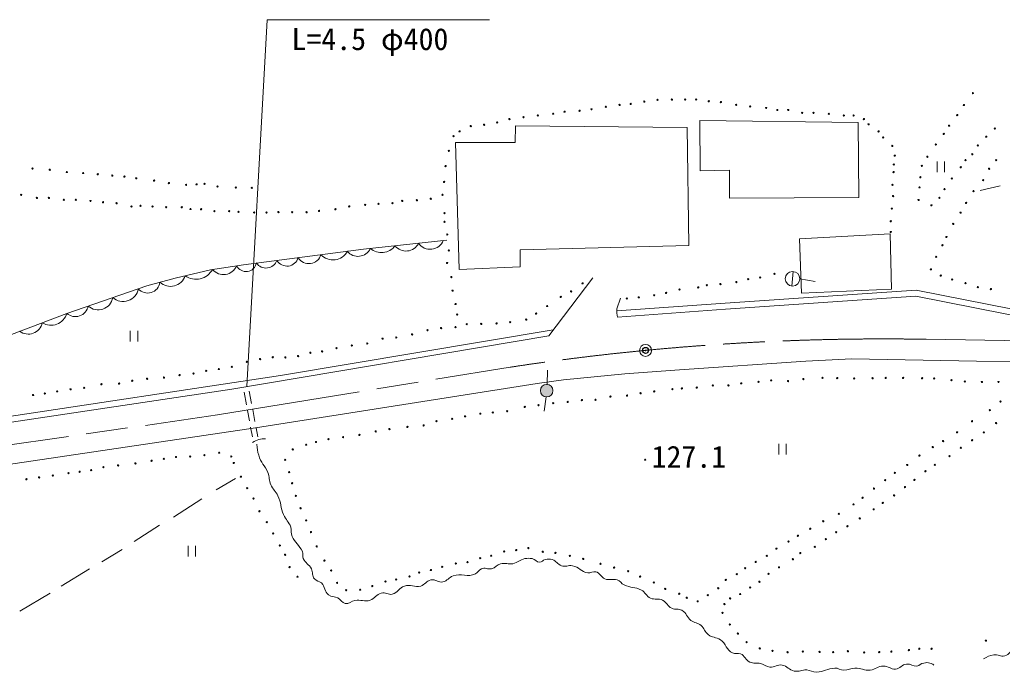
# Model space of a CAD drawing. Units: millimetres, scale not verified. Extents: x 40000 to 680000, y 20000 to 380000.
# Drawn here: x 118551 to 200732, y 262041 to 316575 of the extents above; entities that cross this region are included whole.
import ezdxf
from ezdxf.enums import TextEntityAlignment as Align

# ---------------------------------------------------------------- set-up
doc = ezdxf.new("R2010")
doc.units = ezdxf.units.MM
doc.header["$LTSCALE"] = 1000
doc.header["$PDMODE"] = 32
doc.header["$PDSIZE"] = 500
doc.linetypes.add('CHAIN', pattern=[18.5, 12, -1.5, 3.5, -1.5])
for name, color, linetype, lineweight in [('M-BGD', 7, 'Continuous', 13), ('M-BMK', 2, 'CHAIN', 13), ('M-BMK-SRVR', 3, 'Continuous', 25), ('M-STR-HTXT', 7, 'Continuous', 13)]:
    doc.layers.add(name, color=color, linetype=linetype, lineweight=lineweight)
doc.styles.add('ＭＳ ゴシック', font='')
doc.styles.get('ＭＳ ゴシック').set_extended_font_data('MS Gothic')

msp = doc.modelspace()

# ---------------------------------------------------------------- hatches: boundary and pattern name
at = {"layer": 'M-BGD'}
msp.add_hatch(color=256, dxfattribs=at).paths.add_polyline_path([(162553, 286097, 0.89935), (162584, 285057, 0.05299), (162695, 285060, 0.89012)])

# ---------------------------------------------------------------- linework, layer by layer
for p, q in [((195278, 304718), (195278, 303821)), ((195901, 304718), (195901, 303821)), ((198891, 302292), (200551, 302690)), ((183235, 295534), (183133, 294313)), ((166482, 295012), (162792, 290149)), ((183796, 294929), (185090, 294705)), ((127800, 290580), (127800, 289683)), ((128423, 290580), (128423, 289683)), ((136284, 285715), (162792, 290149)), ((140360, 286834), (163171, 290650)), ((198570, 288050), (233945, 287357)), ((92501, 279608), (140360, 286834)), ((162674, 286100), (162699, 287301)), ((159708, 285849), (161824, 286188)), ((92519, 279119), (136284, 285715)), ((137313, 285439), (137508, 284406)), ((137749, 285547), (137948, 284498)), ((138287, 282462), (159708, 285849)), ((162408, 283851), (162584, 285057)), ((137598, 283929), (137765, 283047)), ((138042, 283996), (138231, 282997)), ((137866, 282513), (138016, 281718)), ((138333, 282458), (138472, 281718)), ((182042, 281127), (182042, 280229)), ((182665, 281127), (182665, 280229)), ((136594, 278229), (134985, 277298)), ((133800, 276536), (131429, 275012)), ((130244, 274334), (128127, 272980)), ((127111, 272302), (125418, 271286)), ((132643, 272610), (132643, 271712)), ((133266, 272610), (133266, 271712)), ((124402, 270694), (122031, 269254)), ((121100, 268662), (118560, 267138))]:
    msp.add_line(p, q, dxfattribs=at)
for points in [[(155302, 295687), (155004, 306304), (159995, 306304), (160023, 307692), (174386, 307555), (174500, 297704), (160410, 297347), (160410, 295917)], [(175446, 308139), (175474, 303933), (177927, 303989), (177927, 301662), (188736, 301704), (188685, 307973)], [(183757, 298262), (183939, 293719), (191454, 294056), (191353, 298670)]]:
    msp.add_lwpolyline(points, close=True, dxfattribs=at)
for points in [[(98706, 282026), (98603, 282895), (98940, 283447), (101614, 284547), (116440, 289731), (122497, 292034), (129184, 294337), (131561, 294968), (134505, 295683), (137260, 296103), (147298, 297393), (154280, 298150)], [(168485, 292233), (177556, 292878), (193539, 293972), (203560, 292000), (231595, 291238)], [(168550, 291731), (177591, 292379), (193507, 293468), (203505, 291501), (231587, 290734)], [(168550, 291731), (168483, 292051), (168487, 292421), (168790, 293318)], [(161824, 286188), (164031, 286488), (169172, 286985), (173723, 287328), (184288, 288031), (188149, 288237), (198570, 288050)], [(78081, 277432), (80544, 276366), (82153, 275858), (84016, 275520), (85370, 275435), (88080, 275435), (90789, 275604), (96546, 276282), (138287, 282462)]]:
    msp.add_lwpolyline(points, dxfattribs=at)
for centre, radius in [((171895, 309878), 53.3), ((173100, 309897), 53.3), ((174203, 309897), 53.3), ((175128, 309906), 53.3), ((198278, 310438), 53.3), ((165380, 308962), 53.3), ((166371, 309084), 53.3), ((167576, 309299), 53.3), ((168726, 309448), 53.3), ((169651, 309532), 53.3), ((170792, 309729), 53.3), ((176175, 309757), 53.3), ((177194, 309691), 53.3), ((178465, 309458), 53.3), ((179643, 309327), 53.3), ((180979, 309196), 53.3), ((181914, 309028), 53.3), ((182830, 309028), 53.3), ((197521, 309443), 53.3), ((159510, 308270), 53.3), ((160688, 308420), 53.3), ((161884, 308579), 53.3), ((163165, 308719), 53.3), ((164127, 308887), 53.3), ((183989, 308785), 53.3), ((184942, 308785), 53.3), ((186223, 308710), 53.3), ((187485, 308570), 53.3), ((188298, 308570), 53.3), ((189158, 308270), 53.3), ((196961, 308602), 53.3), ((156271, 307685), 53.3), ((157389, 307794), 53.3), ((158482, 307990), 53.3), ((189550, 307831), 53.3), ((196274, 307718), 53.3), ((200101, 307471), 53.3), ((154841, 306844), 53.3), ((155346, 307244), 53.3), ((190382, 307242), 53.3), ((190765, 306738), 53.3), ((195834, 307031), 53.3), ((199386, 306798), 53.3), ((191532, 306027), 53.3), ((195180, 306143), 53.3), ((198685, 306069), 53.3), ((154442, 305604), 53.3), ((191733, 305214), 53.3), ((194460, 305125), 53.3), ((198222, 305326), 53.3), ((119628, 304132), 53.3), ((121065, 304034), 53.3), ((154168, 304342), 53.3), ((191649, 304471), 53.3), ((194002, 304358), 53.3), ((197250, 304241), 53.3), ((197652, 304840), 53.3), ((199624, 304120), 53.3), ((200213, 304835), 53.3), ((122495, 303845), 53.3), ((123862, 303761), 53.3), ((125082, 303656), 53.3), ((126301, 303550), 53.3), ((127311, 303466), 53.3), ((128299, 303319), 53.3), ((191635, 303840), 53.3), ((193876, 303411), 53.3), ((196512, 303307), 53.3), ((129792, 303130), 53.3), ((131033, 302919), 53.3), ((132463, 302772), 53.3), ((133346, 302814), 53.3), ((134019, 302856), 53.3), ((135099, 302639), 53.3), ((136627, 302541), 53.3), ((137959, 302527), 53.3), ((154042, 303017), 53.3), ((191536, 302775), 53.3), ((193801, 302564), 53.3), ((195895, 302419), 53.3), ((199120, 303166), 53.3), ((118674, 301931), 53.3), ((119992, 301679), 53.3), ((121002, 301679), 53.3), ((152932, 301611), 53.3), ((153916, 301944), 53.3), ((191592, 301835), 53.3), ((195465, 301690), 53.3), ((198320, 302255), 53.3), ((122243, 301532), 53.3), ((123252, 301532), 53.3), ((124472, 301426), 53.3), ((125523, 301321), 53.3), ((126659, 301237), 53.3), ((127900, 300964), 53.3), ((128657, 301027), 53.3), ((129666, 300964), 53.3), ((130802, 300901), 53.3), ((132106, 300901), 53.3), ((132842, 300753), 53.3), ((146118, 300975), 53.3), ((147446, 301097), 53.3), ((148558, 301190), 53.3), ((149726, 301246), 53.3), ((150549, 301433), 53.3), ((151773, 301489), 53.3), ((191494, 300784), 53.3), ((193725, 301508), 53.3), ((194801, 301063), 53.3), ((197699, 301264), 53.3), ((133725, 300732), 53.3), ((134832, 300578), 53.3), ((136066, 300578), 53.3), ((136851, 300522), 53.3), ((138155, 300466), 53.3), ((139193, 300452), 53.3), ((140193, 300499), 53.3), ((141342, 300480), 53.3), ((142548, 300480), 53.3), ((143585, 300592), 53.3), ((144959, 300732), 53.3), ((154084, 300409), 53.3), ((197241, 300451), 53.3), ((154084, 299694), 53.3), ((191396, 299732), 53.3), ((196626, 299510), 53.3), ((154316, 298622), 53.3), ((191396, 298835), 53.3), ((196056, 298416), 53.3), ((195720, 297724), 53.3), ((154442, 297297), 53.3), ((195199, 296761), 53.3), ((154295, 296245), 53.3), ((154652, 295068), 53.3), ((180478, 295029), 53.3), ((181670, 295337), 53.3), ((183184, 294924), 612), ((194759, 295714), 53.3), ((195582, 295190), 53.3), ((165630, 294542), 53.3), ((175305, 294202), 53.3), ((176020, 294384), 53.3), ((177155, 294482), 53.3), ((178487, 294650), 53.3), ((179483, 294889), 53.3), ((196535, 294863), 53.3), ((197652, 294569), 53.3), ((198683, 294232), 53.3), ((154757, 293932), 53.3), ((163800, 293406), 53.3), ((164662, 293869), 53.3), ((170328, 293374), 53.3), ((171618, 293543), 53.3), ((172613, 293739), 53.3), ((173735, 294033), 53.3), ((199776, 294064), 53.3), ((155010, 292817), 53.3), ((162664, 292649), 53.3), ((169332, 293276), 53.3), ((155136, 291934), 53.3), ((161739, 292018), 53.3), ((155001, 290890), 53.3), ((155935, 291135), 53.3), ((157155, 291156), 53.3), ((158437, 291198), 53.3), ((159573, 291303), 53.3), ((160919, 291514), 53.3), ((151370, 290273), 53.3), ((152659, 290623), 53.3), ((153795, 290806), 53.3), ((146337, 289347), 53.3), ((147626, 289516), 53.3), ((148902, 289922), 53.3), ((150052, 290020), 53.3), ((141836, 288464), 53.3), ((142860, 288745), 53.3), ((143841, 288857), 53.3), ((145047, 289123), 53.3), ((137560, 287988), 53.3), ((138654, 288212), 53.3), ((139719, 288366), 53.3), ((140771, 288352), 53.3), ((131924, 286880), 53.3), ((133088, 287006), 53.3), ((134153, 287230), 53.3), ((135205, 287385), 53.3), ((136298, 287567), 53.3), ((125391, 286109), 53.3), ((126863, 286165), 53.3), ((127970, 286403), 53.3), ((129204, 286572), 53.3), ((130620, 286670), 53.3), ((162624, 285579), 524), ((176521, 286018), 53.3), ((177825, 286018), 53.3), ((178897, 286187), 53.3), ((180348, 286313), 53.3), ((181400, 286439), 53.3), ((182809, 286376), 53.3), ((184091, 286544), 53.3), ((185690, 286649), 53.3), ((186930, 286628), 53.3), ((188339, 286597), 53.3), ((189882, 286611), 53.3), ((190975, 286639), 53.3), ((192433, 286639), 53.3), ((194017, 286611), 53.3), ((195027, 286597), 53.3), ((196471, 286456), 53.3), ((197593, 286344), 53.3), ((199023, 286302), 53.3), ((200411, 286302), 53.3), ((119671, 285212), 53.3), ((120666, 285338), 53.3), ((121690, 285520), 53.3), ((122811, 285688), 53.3), ((123947, 285814), 53.3), ((169344, 285167), 53.3), ((170480, 285356), 53.3), ((171621, 285514), 53.3), ((173135, 285703), 53.3), ((173934, 285766), 53.3), ((175175, 285829), 53.3), ((161940, 284357), 53.3), ((163174, 284534), 53.3), ((164382, 284634), 53.3), ((165573, 284790), 53.3), ((166707, 284821), 53.3), ((167956, 285083), 53.3), ((200579, 284662), 53.3), ((157075, 283656), 53.3), ((158112, 283754), 53.3), ((159318, 283852), 53.3), ((160790, 284216), 53.3), ((199696, 283947), 53.3), ((152336, 282674), 53.3), ((153402, 283025), 53.3), ((154720, 283221), 53.3), ((155799, 283431), 53.3), ((198195, 283022), 53.3), ((200208, 282865), 53.3), ((146967, 281875), 53.3), ((148326, 282169), 53.3), ((149476, 282366), 53.3), ((150976, 282548), 53.3), ((196943, 282096), 53.3), ((199184, 282094), 53.3), ((142508, 281062), 53.3), ((143335, 281286), 53.3), ((144373, 281525), 53.3), ((145593, 281693), 53.3), ((195775, 281367), 53.3), ((198203, 281435), 53.3), ((133996, 280188), 53.3), ((135238, 280395), 53.3), ((141387, 280669), 53.3), ((194915, 280863), 53.3), ((197263, 280804), 53.3), ((128232, 279499), 53.3), ((129587, 279723), 53.3), ((130606, 279882), 53.3), ((131624, 280032), 53.3), ((132813, 280069), 53.3), ((136251, 280078), 53.3), ((136457, 279533), 53.3), ((140756, 279800), 53.3), ((170860, 279808), 53.3), ((192784, 279367), 53.3), ((193793, 280152), 53.3), ((195083, 279381), 53.3), ((196314, 280106), 53.3), ((122633, 278686), 53.3), ((123568, 278798), 53.3), ((124530, 278938), 53.3), ((125549, 279181), 53.3), ((126783, 279331), 53.3), ((141092, 278777), 53.3), ((191746, 278713), 53.3), ((194295, 278844), 53.3), ((119114, 278171), 53.3), ((120175, 278331), 53.3), ((121324, 278480), 53.3), ((137057, 278389), 53.3), ((141331, 277837), 53.3), ((190924, 278096), 53.3), ((193380, 278119), 53.3), ((137584, 277427), 53.3), ((189998, 277395), 53.3), ((192591, 277520), 53.3), ((138108, 276557), 53.3), ((141653, 276786), 53.3), ((189045, 276629), 53.3), ((190730, 276195), 53.3), ((191677, 276826), 53.3), ((138603, 275501), 53.3), ((142046, 275748), 53.3), ((187054, 275283), 53.3), ((188288, 276077), 53.3), ((189973, 275658), 53.3), ((139211, 274585), 53.3), ((142508, 274739), 53.3), ((185755, 274666), 53.3), ((188806, 274901), 53.3), ((139753, 273651), 53.3), ((142915, 273758), 53.3), ((184671, 274040), 53.3), ((186836, 273745), 53.3), ((187775, 274249), 53.3), ((182851, 272965), 53.3), ((183636, 273451), 53.3), ((185981, 273170), 53.3), ((140314, 272641), 53.3), ((143391, 272566), 53.3), ((159073, 272142), 53.3), ((160082, 272254), 53.3), ((161092, 272423), 53.3), ((162297, 272114), 53.3), ((163354, 272021), 53.3), ((181841, 272376), 53.3), ((183836, 272006), 53.3), ((185042, 272525), 53.3), ((140748, 271870), 53.3), ((144036, 271374), 53.3), ((156007, 271254), 53.3), ((157073, 271581), 53.3), ((157979, 271787), 53.3), ((164559, 271768), 53.3), ((165681, 271516), 53.3), ((180103, 271264), 53.3), ((181028, 271778), 53.3), ((183219, 271488), 53.3), ((141127, 270833), 53.3), ((144597, 270547), 53.3), ((151960, 270376), 53.3), ((152942, 270591), 53.3), ((153895, 270852), 53.3), ((155035, 271133), 53.3), ((167130, 271114), 53.3), ((168261, 270796), 53.3), ((169438, 270488), 53.3), ((179224, 270740), 53.3), ((182055, 270815), 53.3), ((141786, 270033), 53.3), ((145092, 269520), 53.3), ((149137, 269628), 53.3), ((150035, 269796), 53.3), ((151156, 270058), 53.3), ((170438, 270039), 53.3), ((171588, 269544), 53.3), ((177598, 269759), 53.3), ((178523, 270245), 53.3), ((180415, 269609), 53.3), ((181186, 270268), 53.3), ((145855, 268902), 53.3), ((147025, 268946), 53.3), ((148044, 269245), 53.3), ((172541, 269011), 53.3), ((176972, 269067), 53.3), ((179644, 269132), 53.3), ((173710, 268609), 53.3), ((174336, 268273), 53.3), ((175252, 267974), 53.3), ((176093, 268488), 53.3), ((177962, 268221), 53.3), ((178803, 268585), 53.3), ((177485, 267744), 53.3), ((177331, 267001), 53.3), ((177948, 266034), 53.3), ((178620, 265277), 53.3), ((199356, 264688), 53.3), ((179350, 264562), 53.3), ((180443, 264043), 53.3), ((181509, 263833), 53.3), ((184046, 263777), 53.3), ((187818, 263805), 53.3), ((191449, 263777), 53.3), ((192921, 263903), 53.3), ((193790, 264015), 53.3), ((194813, 264015), 53.3), ((182770, 263721), 53.3), ((185448, 263749), 53.3), ((186584, 263735), 53.3), ((189177, 263707), 53.3), ((190439, 263735), 53.3)]:
    msp.add_circle(centre, radius, dxfattribs=at)
for centre, radius, start, end in [((148803, 298546), 1433, 229.51931, 322.85792), ((150860, 298413), 1172, 218.67581, 333.70142), ((152883, 298576), 1187, 215.07404, 337.30319), ((140910, 296952), 972, 210.1274, 344.51642), ((142743, 297246), 1054, 211.69229, 342.95153), ((144755, 297859), 1363, 222.52002, 332.1238), ((146843, 297932), 1134, 218.82112, 335.1431), ((135595, 296457), 1188, 219.03967, 338.32116), ((137487, 296411), 881, 206.50695, 349.06038), ((139153, 296799), 975, 214.73069, 339.91312), ((131163, 295606), 1314, 228.02336, 340.74774), ((133299, 296453), 1562, 235.0292, 331.54862), ((129259, 294769), 1034, 220.8238, 352.19092), ((127196, 294328), 1302, 228.39778, 349.60346), ((123213, 292852), 1087, 228.80203, 349.1992), ((125114, 293559), 1234, 227.56137, 350.43986), ((121171, 292426), 1383, 238.1133, 343.52115), ((119263, 291505), 1204, 233.74424, 347.89021), ((139000, 279894), 1662, 86.3174, 125.48538)]:
    msp.add_arc(centre, radius, start, end, dxfattribs=at)
for points, knots in [([(199162, 263158), (199498, 263354), (199657, 263444), (200009, 263497), (200370, 263552), (200589, 263312), (200940, 263412), (201328, 263523), (201402, 263884), (201787, 264005), (202104, 264105), (202317, 263819), (202634, 263920), (203088, 264066), (203202, 264434), (203650, 264598), (203929, 264700), (204128, 264507), (204412, 264598), (204790, 264719), (204903, 264984), (205263, 265153), (205694, 265355), (206042, 265256), (206416, 265552), (206852, 265898), (206797, 266376), (207238, 266717), (207501, 266920), (207782, 266774), (208052, 266968), (208358, 267188), (208356, 267488), (208645, 267730), (209019, 268045), (209386, 267993), (209746, 268323), (210077, 268627), (210084, 268959), (210423, 269254), (210791, 269575), (211135, 269551), (211524, 269847), (211952, 270173), (212038, 270523), (212455, 270863), (212926, 271247), (213362, 271215), (213810, 271625), (214107, 271898), (214095, 272210), (214402, 272472), (214694, 272720), (214977, 272678), (215278, 272916), (215664, 273221), (215717, 273568), (216116, 273857), (216465, 274110), (216806, 274030), (217112, 274334), (217269, 274491), (217217, 274678), (217366, 274842), (217544, 275040), (217752, 275013), (217958, 275181), (218235, 275407), (218248, 275674), (218527, 275897), (218887, 276185), (219202, 276171), (219567, 276451), (219943, 276740), (220010, 277070), (220412, 277321), (220649, 277469), (220829, 277452), (221091, 277552), (221326, 277642), (221472, 277668), (221684, 277806), (221997, 278010), (222046, 278281), (222361, 278483), (222873, 278811), (223288, 278749), (223800, 279076), (224275, 279378), (224416, 279720), (224901, 280007), (225387, 280295), (225761, 280243), (226256, 280515), (226752, 280788), (226909, 281121), (227396, 281411), (227981, 281758), (228417, 281732), (229007, 282069), (229483, 282342), (229624, 282686), (230114, 282931), (230472, 283110), (230737, 283046), (231094, 283226), (231447, 283405), (231518, 283695), (231867, 283880), (232167, 284039), (232319, 284079), (232690, 284156)], [0, 0, 0, 0, 1, 1, 1, 2, 2, 2, 3, 3, 3, 4, 4, 4, 5, 5, 5, 6, 6, 6, 7, 7, 7, 8, 8, 8, 9, 9, 9, 10, 10, 10, 11, 11, 11, 12, 12, 12, 13, 13, 13, 14, 14, 14, 15, 15, 15, 16, 16, 16, 17, 17, 17, 18, 18, 18, 19, 19, 19, 20, 20, 20, 21, 21, 21, 22, 22, 22, 23, 23, 23, 24, 24, 24, 25, 25, 25, 26, 26, 26, 27, 27, 27, 28, 28, 28, 29, 29, 29, 30, 30, 30, 31, 31, 31, 32, 32, 32, 33, 33, 33, 34, 34, 34, 35, 35, 35, 36, 36, 36, 37, 37, 37, 37]), ([(138387, 281110), (138413, 280692), (138444, 280533), (138541, 280176), (138707, 279562), (139064, 279326), (139303, 278737), (139457, 278358), (139395, 278097), (139557, 277721), (139728, 277325), (139966, 277180), (140150, 276790), (140423, 276209), (140369, 275806), (140622, 275216), (140809, 274782), (141066, 274613), (141227, 274169), (141330, 273885), (141205, 273676), (141335, 273403), (141594, 272861), (141946, 272676), (142199, 272132), (142297, 271921), (142161, 271747), (142266, 271540), (142459, 271163), (142741, 271066), (142944, 270694), (143109, 270390), (142975, 270111), (143198, 269847), (143370, 269643), (143593, 269687), (143790, 269508), (144125, 269206), (144007, 268777), (144371, 268510), (144631, 268318), (144873, 268406), (145160, 268256), (145428, 268117), (145490, 267864), (145786, 267802), (146109, 267734), (146267, 268000), (146593, 268053), (147079, 268131), (147385, 267920), (147854, 268069), (148265, 268199), (148368, 268555), (148786, 268662), (149140, 268752), (149364, 268485), (149717, 268577), (150179, 268697), (150277, 269114), (150733, 269254), (151239, 269410), (151580, 269106), (152088, 269254), (152458, 269362), (152558, 269676), (152934, 269762), (153326, 269853), (153561, 269493), (153950, 269593), (154324, 269689), (154437, 269962), (154797, 270101), (155478, 270365), (156007, 269942), (156660, 270270), (156890, 270386), (156932, 270588), (157168, 270694), (157469, 270829), (157692, 270621), (158014, 270694), (158346, 270768), (158446, 271035), (158776, 271117), (159161, 271213), (159405, 271031), (159792, 271117), (160212, 271211), (160388, 271450), (160808, 271540), (161035, 271589), (161173, 271578), (161401, 271540), (161665, 271496), (161755, 271245), (162023, 271251), (162226, 271255), (162302, 271416), (162502, 271456), (162729, 271500), (162874, 271526), (163094, 271456), (163435, 271347), (163522, 271075), (163856, 270948), (164196, 270818), (164430, 271013), (164788, 270948), (165326, 270849), (165513, 270407), (166058, 270355), (166323, 270330), (166474, 270494), (166735, 270440), (167104, 270363), (167146, 269984), (167497, 269847), (167868, 269702), (168132, 269879), (168513, 269762), (168785, 269679), (168846, 269454), (169106, 269339), (169641, 269101), (170021, 269179), (170545, 268916), (170901, 268737), (170942, 268398), (171307, 268238), (171675, 268077), (171962, 268248), (172323, 268069), (172680, 267892), (172725, 267561), (173085, 267392), (173390, 267248), (173633, 267379), (173932, 267222), (174326, 267016), (174335, 266639), (174694, 266376), (174992, 266157), (175254, 266186), (175540, 265952), (175833, 265714), (175839, 265427), (176133, 265190), (176468, 264921), (176789, 265002), (177149, 264767), (177639, 264447), (177627, 263895), (178165, 263666), (178410, 263562), (178593, 263675), (178842, 263582), (179215, 263442), (179240, 263065), (179604, 262904), (179939, 262757), (180176, 262857), (180530, 262768), (180840, 262689), (180979, 262511), (181298, 262481), (181698, 262443), (181917, 262716), (182314, 262650), (182751, 262578), (182894, 262227), (183330, 262142), (183730, 262064), (183961, 262261), (184368, 262244), (184698, 262231), (184863, 262041), (185192, 262058), (185801, 262089), (186107, 262367), (186716, 262396), (187021, 262411), (187173, 262228), (187478, 262227), (187848, 262226), (188040, 262389), (188410, 262396), (188910, 262406), (189182, 262179), (189680, 262227), (190127, 262270), (190331, 262559), (190780, 262566), (191189, 262572), (191388, 262286), (191796, 262312), (192195, 262336), (192329, 262701), (192728, 262735), (193064, 262763), (193238, 262544), (193574, 262566), (193826, 262582), (193919, 262778), (194167, 262820), (194363, 262853), (194485, 262875), (194675, 262820), (194817, 262778), (194881, 262743), (195014, 262650)], [0, 0, 0, 0, 1, 1, 1, 2, 2, 2, 3, 3, 3, 4, 4, 4, 5, 5, 5, 6, 6, 6, 7, 7, 7, 8, 8, 8, 9, 9, 9, 10, 10, 10, 11, 11, 11, 12, 12, 12, 13, 13, 13, 14, 14, 14, 15, 15, 15, 16, 16, 16, 17, 17, 17, 18, 18, 18, 19, 19, 19, 20, 20, 20, 21, 21, 21, 22, 22, 22, 23, 23, 23, 24, 24, 24, 25, 25, 25, 26, 26, 26, 27, 27, 27, 28, 28, 28, 29, 29, 29, 30, 30, 30, 31, 31, 31, 32, 32, 32, 33, 33, 33, 34, 34, 34, 35, 35, 35, 36, 36, 36, 37, 37, 37, 38, 38, 38, 39, 39, 39, 40, 40, 40, 41, 41, 41, 42, 42, 42, 43, 43, 43, 44, 44, 44, 45, 45, 45, 46, 46, 46, 47, 47, 47, 48, 48, 48, 49, 49, 49, 50, 50, 50, 51, 51, 51, 52, 52, 52, 53, 53, 53, 54, 54, 54, 55, 55, 55, 56, 56, 56, 57, 57, 57, 58, 58, 58, 59, 59, 59, 60, 60, 60, 61, 61, 61, 62, 62, 62, 63, 63, 63, 64, 64, 64, 65, 65, 65, 66, 66, 66, 67, 67, 67, 68, 68, 68, 69, 69, 69, 70, 70, 70, 70])]:
    msp.add_open_spline(points, degree=3, knots=knots, dxfattribs=at)
at = {"layer": 'M-BMK'}
msp.add_line((194371, 289869), (312702, 287826), dxfattribs=at)
msp.add_lwpolyline([(92446, 277390), (135107, 283551), (159575, 287537)], dxfattribs=at)
msp.add_arc((190791, 82479), 207421, 89.0111, 98.65556, dxfattribs=at)
at = {"layer": 'M-BMK-SRVR', "lineweight": 13}
msp.add_circle((170893, 288943), 500, dxfattribs=at)
at = {"layer": 'M-BMK-SRVR'}
msp.add_point((170893, 288943), dxfattribs=at)
at = {"layer": 'M-STR-HTXT'}
for p, q in [((137552, 285928), (139239, 316575)), ((139239, 316575), (157848, 316575))]:
    msp.add_line(p, q, dxfattribs=at)

# ---------------------------------------------------------------- texts
at = {"layer": 'M-BGD', "style": 'ＭＳ ゴシック'}
msp.add_text('127.1', height=1833, dxfattribs=at).set_placement((171399, 278590), align=Align.BOTTOM_LEFT)
at = {"layer": 'M-STR-HTXT', "style": 'ＭＳ ゴシック'}
msp.add_text('L=4.5 φ400', height=1833, dxfattribs=at).set_placement((141288, 313484), align=Align.BOTTOM_LEFT)

doc.saveas('drawing.dxf')
